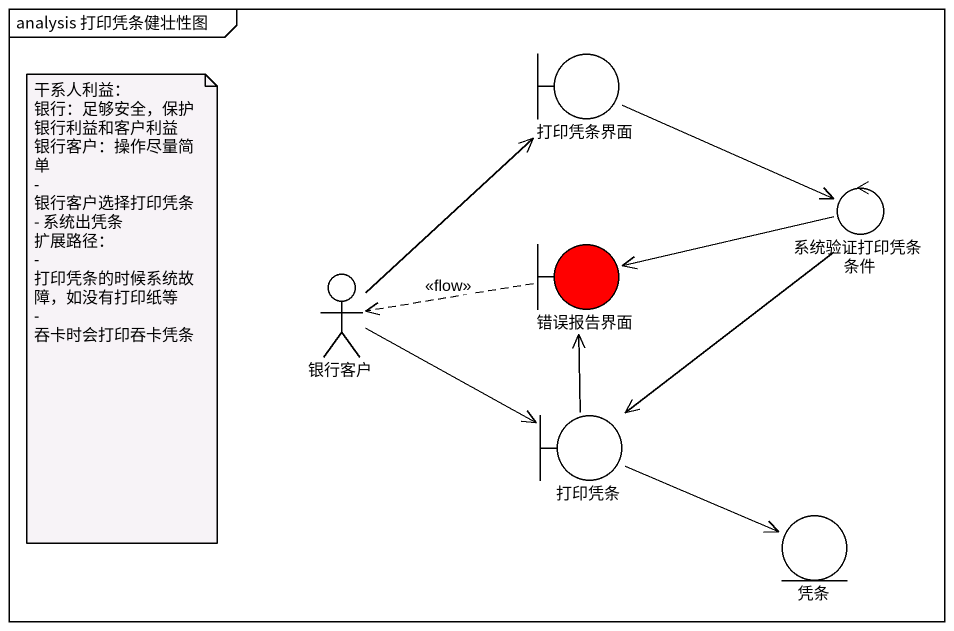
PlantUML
@startuml
mainframe analysis 打印凭条健壮性图
boundary 打印凭条界面
control 系统验证打印凭条条件
boundary 错误报告界面 #FF0000
actor 银行客户
boundary 打印凭条
entity 凭条
打印凭条界面 -right-> 系统验证打印凭条条件
系统验证打印凭条条件 -left-> 错误报告界面
系统验证打印凭条条件 --> 打印凭条
错误报告界面 .left.> 银行客户 : <<flow>>
银行客户 -up-> 打印凭条界面
银行客户 -right-> 打印凭条
打印凭条 -up-> 错误报告界面
打印凭条 -right-> 凭条
note as N1
  干系人利益：
  银行：足够安全，保护银行利益和客户利益
  银行客户：操作尽量简单
  - 银行客户选择打印凭条
  - 系统出凭条
  扩展路径：
  - 打印凭条的时候系统故障，如没有打印纸等
  - 吞卡时会打印吞卡凭条
end note
@enduml
